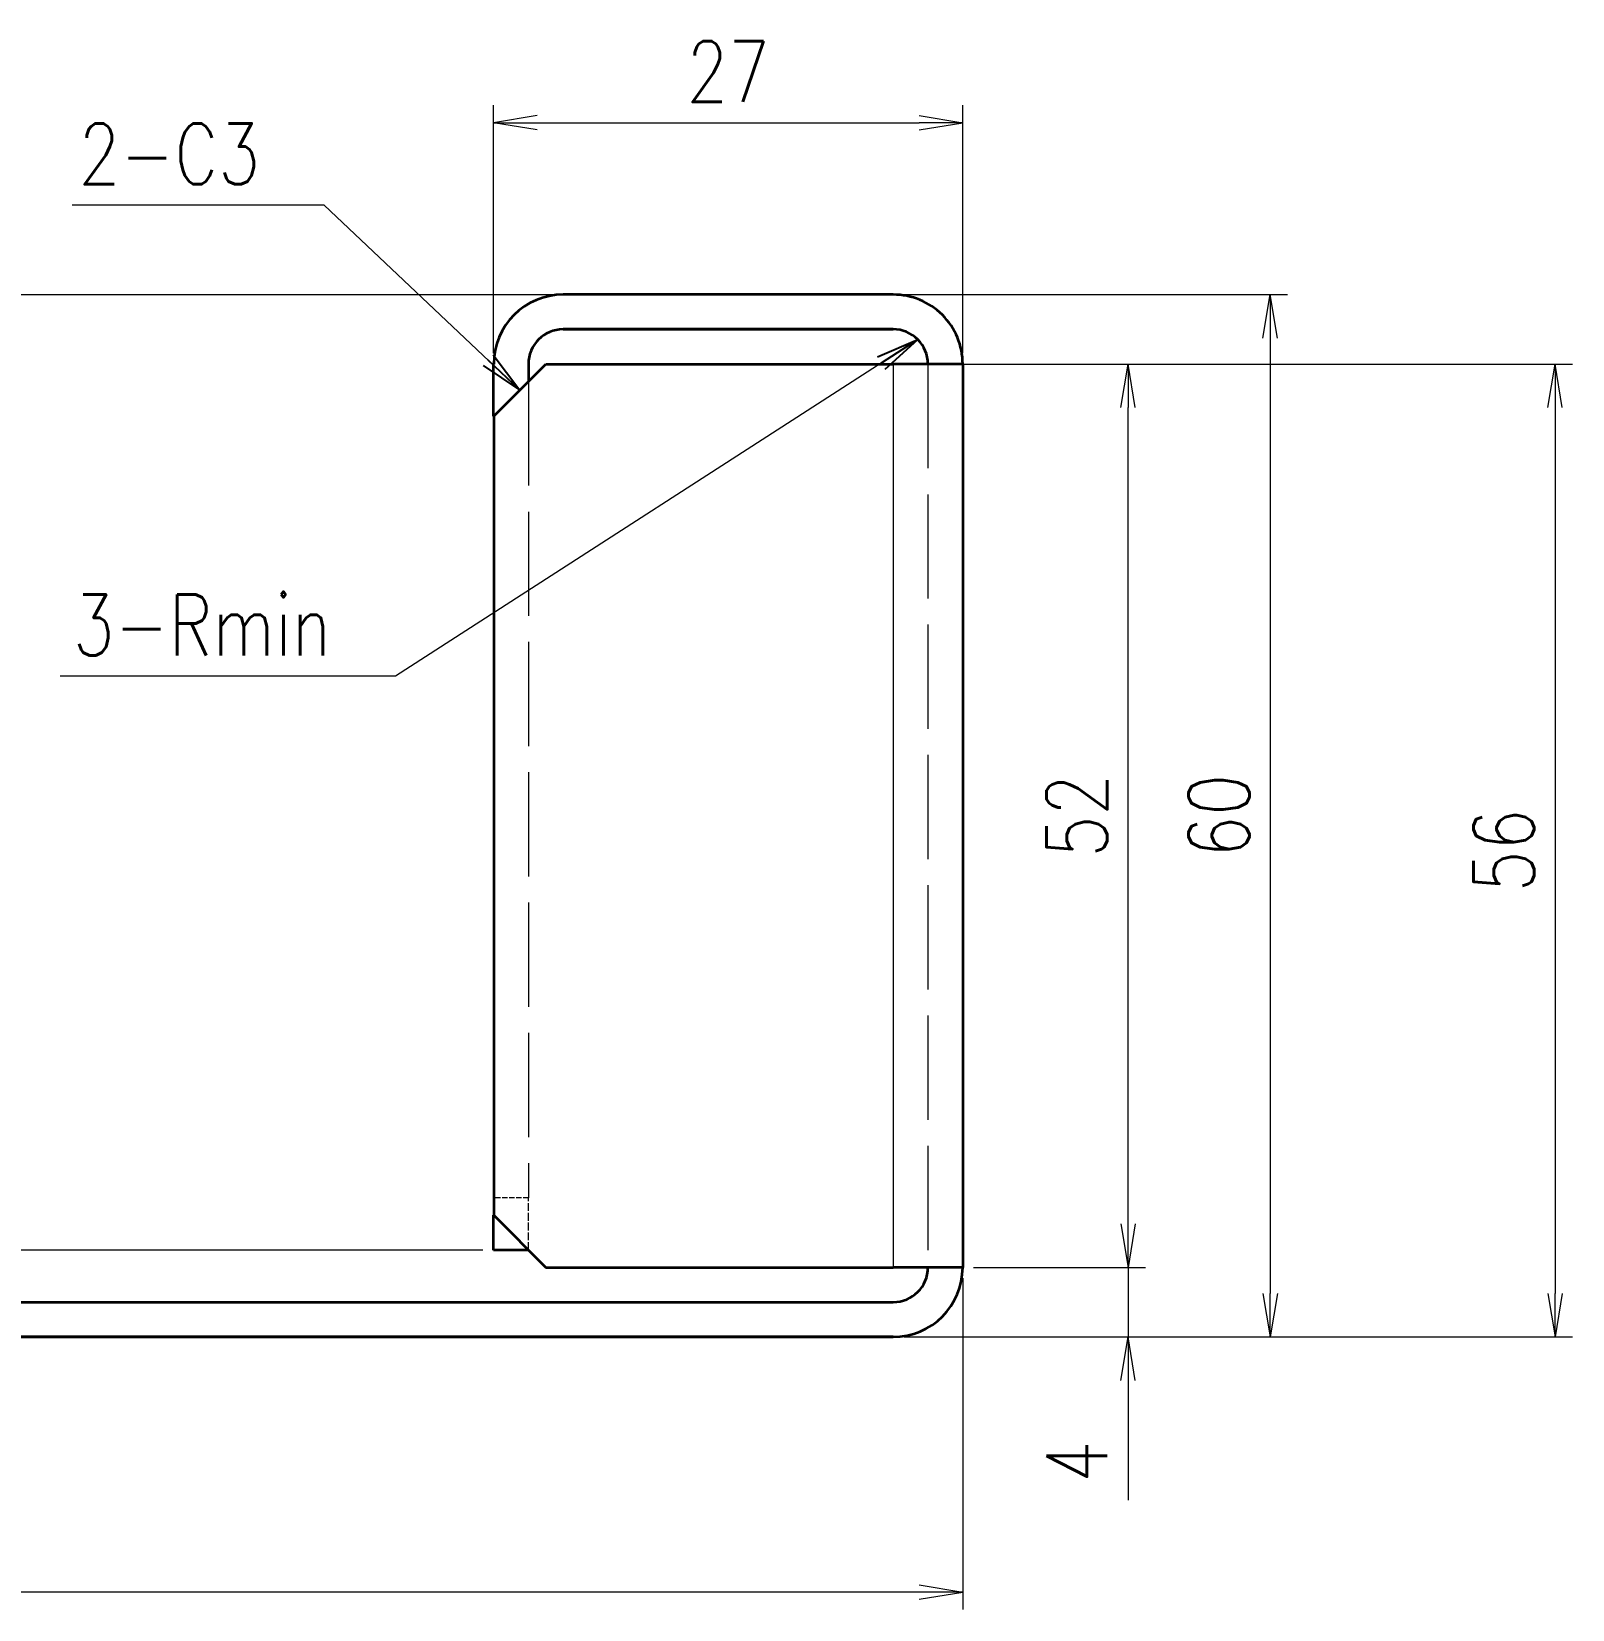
# Model space of a CAD drawing. Header units: millimetres. Extents: x 1333 to 359964, y -52803 to -5704.
# Drawn here: x 177823.9 to 177912.6, y -26334.3 to -26243.5 of the extents above; entities that cross this region are included whole.
import ezdxf

# ---------------------------------------------------------------- set-up
doc = ezdxf.new("R2010")
doc.units = ezdxf.units.MM
doc.header["$LTSCALE"] = 0.5
doc.linetypes.add('AM_ISO02W050x2', pattern=[3.75, 3, -0.75])
doc.linetypes.add('DASHED', pattern=[15, 12, -3])
for name, color, linetype, lineweight in [('标注线', 3, 'Continuous', 18), ('粗实线', 7, 'Continuous', 35), ('虚线', 1, 'AM_ISO02W050x2', 18)]:
    doc.layers.add(name, color=color, linetype=linetype, lineweight=lineweight)
doc.styles.add('DIM', font='romans.shx', dxfattribs={"width": 0.8, "bigfont": 'bigfont.shx'})
doc.dimstyles.new('DEH 1-1', dxfattribs={"dimtxt": 3.5, "dimasz": 2.5, "dimexe": 1, "dimexo": 0.625, "dimgap": 1.2, "dimtad": 1, "dimtoh": 1, "dimdsep": 46, "dimtxsty": 'DIM', "dimblk": 'OPEN', "dimcen": 0, "dimclrd": 8, "dimclre": 8, "dimclrt": 2, "dimazin": 2, "dimtfac": 0.5, "dimtmove": 0, "dimatfit": 3, "dimldrblk": 'OPEN', "dimfxl": 0, "dimtolj": 2, "dimlwd": 18, "dimlwe": 18, "dimarcsym": 0})
doc.dimstyles.new('DEH 1-1$0', dxfattribs={"dimtxt": 3.5, "dimasz": 2.5, "dimexe": 1, "dimexo": 0.625, "dimgap": 1.2, "dimtad": 1, "dimzin": 9, "dimdsep": 46, "dimtxsty": 'DIM', "dimblk": 'OPEN', "dimcen": 0, "dimclrd": 8, "dimclre": 8, "dimclrt": 2, "dimazin": 2, "dimtfac": 0.5, "dimtmove": 0, "dimatfit": 3, "dimldrblk": 'OPEN', "dimfxl": 0, "dimtolj": 2, "dimlwd": 18, "dimlwe": 18, "dimarcsym": 0})

# ---------------------------------------------------------------- blocks, each defined once
blk = doc.blocks.new('_Open')
at = {"color": 0, "linetype": 'ByBlock', "lineweight": -2}
for p, q in [((-1, 0.167), (0, 0)), ((-1, -0.167), (0, 0)), ((0, 0), (-1, 0))]:
    blk.add_line(p, q, dxfattribs=at)
blk = doc.blocks.new('*D302')
at = {"layer": 'Defpoints', "color": 0, "transparency": 16777216}
for p in [(177877.546, -26314.607), (177702.548, -26318.604), (177702.548, -26333.297)]:
    blk.add_point(p, dxfattribs=at)
at = {"layer": '标注线', "color": 8, "lineweight": 18, "transparency": 16777216}
for p, q in [((177877.546, -26315.232), (177877.546, -26334.297)), ((177702.548, -26319.229), (177702.548, -26334.297)), ((177875.046, -26333.297), (177705.048, -26333.297))]:
    blk.add_line(p, q, dxfattribs=at)
at = {"layer": '标注线', "color": 8, "lineweight": 18, "transparency": 16777216, "xscale": 2.5, "yscale": 2.5, "zscale": 2.5, "rotation": 180}
blk.add_blockref('_Open', (177702.548, -26333.297), dxfattribs=at)
at = {"layer": '标注线', "color": 8, "lineweight": 18, "transparency": 16777216, "xscale": 2.5, "yscale": 2.5, "zscale": 2.5}
blk.add_blockref('_Open', (177877.546, -26333.297), dxfattribs=at)
at = {"layer": '标注线', "color": 2, "transparency": 16777216, "insert": (177790.047, -26330.347), "char_height": 3.5, "attachment_point": 5, "style": 'DIM'}
blk.add_mtext('\\A2;175', dxfattribs=at)
blk = doc.blocks.new('*D303')
at = {"layer": 'Defpoints', "color": 0, "transparency": 16777216}
for p in [(177873.545, -26258.609), (177873.545, -26318.609), (177895.247, -26318.609)]:
    blk.add_point(p, dxfattribs=at)
at = {"layer": '标注线', "color": 8, "lineweight": 18, "transparency": 16777216}
for p, q in [((177874.17, -26258.609), (177896.247, -26258.609)), ((177895.247, -26261.109), (177895.247, -26316.109)), ((177874.17, -26318.609), (177896.247, -26318.609))]:
    blk.add_line(p, q, dxfattribs=at)
at = {"layer": '标注线', "color": 8, "lineweight": 18, "transparency": 16777216, "xscale": 2.5, "yscale": 2.5, "zscale": 2.5}
for p, rotation in [((177895.247, -26258.609), 90), ((177895.247, -26318.609), 270)]:
    blk.add_blockref('_Open', p, dxfattribs=dict(at, rotation=rotation))
at = {"layer": '标注线', "color": 2, "transparency": 16777216, "insert": (177892.297, -26288.609), "char_height": 3.5, "attachment_point": 5, "rotation": 90, "style": 'DIM'}
blk.add_mtext('\\A2;60', dxfattribs=at)
blk = doc.blocks.new('*D304')
at = {"layer": 'Defpoints', "color": 0, "transparency": 16777216}
for p in [(177877.546, -26248.712), (177850.546, -26262.607), (177877.546, -26262.607)]:
    blk.add_point(p, dxfattribs=at)
at = {"layer": '标注线', "color": 8, "lineweight": 18, "transparency": 16777216}
for p, q in [((177850.546, -26261.982), (177850.546, -26247.712)), ((177877.546, -26261.982), (177877.546, -26247.712)), ((177853.046, -26248.712), (177875.046, -26248.712))]:
    blk.add_line(p, q, dxfattribs=at)
at = {"layer": '标注线', "color": 8, "lineweight": 18, "transparency": 16777216, "xscale": 2.5, "yscale": 2.5, "zscale": 2.5, "rotation": 180}
blk.add_blockref('_Open', (177850.546, -26248.712), dxfattribs=at)
at = {"layer": '标注线', "color": 8, "lineweight": 18, "transparency": 16777216, "xscale": 2.5, "yscale": 2.5, "zscale": 2.5}
blk.add_blockref('_Open', (177877.546, -26248.712), dxfattribs=at)
at = {"layer": '标注线', "color": 2, "transparency": 16777216, "insert": (177864.046, -26245.762), "char_height": 3.5, "attachment_point": 5, "style": 'DIM'}
blk.add_mtext('\\A2;27', dxfattribs=at)
blk = doc.blocks.new('*D305')
at = {"layer": 'Defpoints', "color": 0, "transparency": 16777216}
for p in [(177820.541, -26258.619), (177854.859, -26258.619), (177850.545, -26313.609)]:
    blk.add_point(p, dxfattribs=at)
at = {"layer": '标注线', "color": 8, "lineweight": 18, "transparency": 16777216}
for p, q in [((177854.234, -26258.619), (177819.541, -26258.619)), ((177820.541, -26311.109), (177820.541, -26261.119)), ((177849.92, -26313.609), (177819.541, -26313.609))]:
    blk.add_line(p, q, dxfattribs=at)
at = {"layer": '标注线', "color": 8, "lineweight": 18, "transparency": 16777216, "xscale": 2.5, "yscale": 2.5, "zscale": 2.5}
for p, rotation in [((177820.541, -26258.619), 90), ((177820.541, -26313.609), 270)]:
    blk.add_blockref('_Open', p, dxfattribs=dict(at, rotation=rotation))
at = {"layer": '标注线', "color": 2, "transparency": 16777216, "insert": (177817.591, -26286.114), "char_height": 3.5, "attachment_point": 5, "rotation": 90, "style": 'DIM'}
blk.add_mtext('\\A2;55', dxfattribs=at)
blk = doc.blocks.new('*D306')
at = {"layer": 'Defpoints', "color": 0, "transparency": 16777216}
for p in [(177877.546, -26314.607), (177873.545, -26318.609), (177887.065, -26318.609)]:
    blk.add_point(p, dxfattribs=at)
at = {"layer": '标注线', "color": 8, "lineweight": 18, "transparency": 16777216}
for p, q in [((177887.065, -26312.107), (177887.065, -26309.607)), ((177878.171, -26314.607), (177888.065, -26314.607)), ((177887.065, -26314.607), (177887.065, -26318.609)), ((177874.17, -26318.609), (177888.065, -26318.609)), ((177887.065, -26321.109), (177887.065, -26328.009))]:
    blk.add_line(p, q, dxfattribs=at)
at = {"layer": '标注线', "color": 8, "lineweight": 18, "transparency": 16777216, "xscale": 2.5, "yscale": 2.5, "zscale": 2.5}
for p, rotation in [((177887.065, -26314.607), 270), ((177887.065, -26318.609), 90)]:
    blk.add_blockref('_Open', p, dxfattribs=dict(at, rotation=rotation))
at = {"layer": '标注线', "color": 2, "transparency": 16777216, "insert": (177884.115, -26325.809), "char_height": 3.5, "attachment_point": 5, "rotation": 90, "style": 'DIM'}
blk.add_mtext('\\A2;4', dxfattribs=at)
blk = doc.blocks.new('*D307')
at = {"layer": 'Defpoints', "color": 0, "transparency": 16777216}
for p in [(177877.506, -26262.607), (177887.065, -26262.607), (177877.546, -26314.607)]:
    blk.add_point(p, dxfattribs=at)
at = {"layer": '标注线', "color": 8, "lineweight": 18, "transparency": 16777216}
for p, q in [((177878.131, -26262.607), (177888.065, -26262.607)), ((177887.065, -26312.107), (177887.065, -26265.107)), ((177878.171, -26314.607), (177888.065, -26314.607))]:
    blk.add_line(p, q, dxfattribs=at)
at = {"layer": '标注线', "color": 8, "lineweight": 18, "transparency": 16777216, "xscale": 2.5, "yscale": 2.5, "zscale": 2.5}
for p, rotation in [((177887.065, -26262.607), 90), ((177887.065, -26314.607), 270)]:
    blk.add_blockref('_Open', p, dxfattribs=dict(at, rotation=rotation))
at = {"layer": '标注线', "color": 2, "transparency": 16777216, "insert": (177884.115, -26288.607), "char_height": 3.5, "attachment_point": 5, "rotation": 90, "style": 'DIM'}
blk.add_mtext('\\A2;52', dxfattribs=at)
blk = doc.blocks.new('*D497')
at = {"layer": 'Defpoints', "color": 0, "transparency": 16777216}
for p in [(177873.547, -26262.606), (177873.547, -26318.607), (177911.646, -26318.607)]:
    blk.add_point(p, dxfattribs=at)
at = {"layer": '标注线', "color": 8, "lineweight": 18, "transparency": 16777216}
for p, q in [((177874.172, -26262.606), (177912.646, -26262.606)), ((177911.646, -26265.106), (177911.646, -26316.107)), ((177874.172, -26318.607), (177912.646, -26318.607))]:
    blk.add_line(p, q, dxfattribs=at)
at = {"layer": '标注线', "color": 8, "lineweight": 18, "transparency": 16777216, "xscale": 2.5, "yscale": 2.5, "zscale": 2.5}
for p, rotation in [((177911.646, -26262.606), 90), ((177911.646, -26318.607), 270)]:
    blk.add_blockref('_Open', p, dxfattribs=dict(at, rotation=rotation))
at = {"layer": '标注线', "color": 2, "transparency": 16777216, "insert": (177908.696, -26290.606), "char_height": 3.5, "attachment_point": 5, "rotation": 90, "style": 'DIM'}
blk.add_mtext('\\A2;56', dxfattribs=at)

msp = doc.modelspace()

# ---------------------------------------------------------------- linework, layer by layer
at = {"color": 7, "lineweight": 13}
msp.add_line((177873.547, -26262.606), (177873.547, -26314.606), dxfattribs=at)
at = {"layer": '粗实线', "lineweight": 35, "ltscale": 0.475}
for p, q in [((177873.546, -26258.607), (177854.546, -26258.607)), ((177873.545, -26260.609), (177854.545, -26260.609)), ((177873.546, -26260.607), (177854.546, -26260.607))]:
    msp.add_line(p, q, dxfattribs=at)
at = {"layer": '粗实线', "lineweight": 35, "ltscale": 8.01072e-05}
for p, q in [((177873.546, -26260.607), (177873.545, -26260.609)), ((177873.546, -26318.607), (177873.545, -26318.609))]:
    msp.add_line(p, q, dxfattribs=at)
at = {"layer": '粗实线', "lineweight": 35, "ltscale": 0.074989}
msp.add_line((177850.546, -26265.606), (177850.546, -26262.607), dxfattribs=at)
at = {"layer": '粗实线', "lineweight": 35, "ltscale": 0.106066}
for p, q in [((177850.547, -26265.606), (177853.547, -26262.606)), ((177850.547, -26311.606), (177853.547, -26314.606)), ((177850.547, -26311.606), (177853.547, -26314.606))]:
    msp.add_line(p, q, dxfattribs=at)
at = {"layer": '粗实线', "lineweight": 35, "ltscale": 0.024995}
msp.add_line((177852.546, -26262.607), (177852.546, -26263.606), dxfattribs=at)
at = {"layer": '粗实线', "lineweight": 35, "ltscale": 0.5}
for p, q in [((177853.547, -26262.606), (177873.547, -26262.606)), ((177853.547, -26314.606), (177873.547, -26314.606)), ((177853.547, -26314.606), (177873.547, -26314.606))]:
    msp.add_line(p, q, dxfattribs=at)
at = {"layer": '粗实线', "lineweight": 35}
for p, q in [((177877.546, -26262.607), (177877.546, -26314.607)), ((177850.547, -26265.606), (177850.547, -26311.606)), ((177762.546, -26316.607), (177873.546, -26316.607)), ((177873.545, -26318.609), (177722.545, -26318.609)), ((177762.546, -26318.607), (177873.546, -26318.607))]:
    msp.add_line(p, q, dxfattribs=at)
at = {"layer": '粗实线', "lineweight": 35, "ltscale": 0.050014}
msp.add_line((177850.546, -26313.607), (177850.546, -26311.606), dxfattribs=at)
at = {"layer": '粗实线', "lineweight": 35, "ltscale": 6.08815e-05}
for p, q in [((177850.546, -26313.607), (177850.545, -26313.609)), ((177852.546, -26313.607), (177852.545, -26313.609))]:
    msp.add_line(p, q, dxfattribs=at)
at = {"layer": '粗实线', "lineweight": 35, "ltscale": 0.05}
for p, q in [((177852.545, -26313.609), (177850.545, -26313.609)), ((177852.546, -26313.607), (177850.546, -26313.607)), ((177877.546, -26314.607), (177875.546, -26314.607))]:
    msp.add_line(p, q, dxfattribs=at)
at = {"layer": '粗实线', "lineweight": 35}
for centre, major_axis, ratio, start_param, end_param in [((177854.546, -26262.607), (3.531, -1.878), 1, 2.059654, 3.63045), ((177873.546, -26262.607), (3.531, -1.878), 1, 0.488857, 2.059654), ((177854.546, -26262.607), (1.766, -0.939), 1, 2.059654, 3.63045), ((177873.546, -26262.607), (1.766, -0.939), 1, 0.488857, 2.059654), ((177873.546, -26262.607), (4, 0), 0.000113, 6.283125, 7.853921), ((177873.546, -26314.607), (2, 0), 0.000113, 6.283125, 7.853921), ((177873.546, -26314.607), (1.766, -0.939), 1, 5.201246, 6.772042), ((177873.546, -26314.607), (3.531, -1.878), 1, 5.201246, 6.772042), ((177873.546, -26314.607), (4, 0), 0.000113, 6.283125, 7.853921)]:
    msp.add_ellipse(centre, major_axis=major_axis, ratio=ratio, start_param=start_param, end_param=end_param, dxfattribs=at)
at = {"layer": '虚线', "linetype": 'DASHED', "lineweight": 13, "ltscale": 0.475}
msp.add_line((177854.545, -26258.609), (177873.545, -26258.609), dxfattribs=at)
at = {"layer": '虚线', "linetype": 'DASHED', "lineweight": 13, "ltscale": 8.01072e-05}
for p, q in [((177873.546, -26258.607), (177873.545, -26258.609)), ((177873.546, -26316.607), (177873.545, -26316.609))]:
    msp.add_line(p, q, dxfattribs=at)
at = {"layer": '虚线', "linetype": 'DASHED', "lineweight": 13, "ltscale": 0.5}
msp.add_line((177853.547, -26262.606), (177873.547, -26262.606), dxfattribs=at)
at = {"layer": '虚线', "linetype": 'DASHED', "lineweight": 13}
for p, q in [((177873.547, -26262.606), (177873.547, -26314.606)), ((177875.546, -26262.607), (177875.546, -26314.607)), ((177852.546, -26263.606), (177852.546, -26310.607)), ((177722.545, -26316.609), (177873.545, -26316.609))]:
    msp.add_line(p, q, dxfattribs=at)
at = {"layer": '虚线', "linetype": 'DASHED', "lineweight": 13, "ltscale": 0.05}
for p, q in [((177875.546, -26262.607), (177877.546, -26262.607)), ((177852.545, -26310.609), (177850.545, -26310.609)), ((177852.546, -26310.607), (177850.546, -26310.607))]:
    msp.add_line(p, q, dxfattribs=at)
at = {"layer": '虚线', "linetype": 'DASHED', "lineweight": 13, "ltscale": 0.075008}
msp.add_line((177852.546, -26313.607), (177852.546, -26310.607), dxfattribs=at)
at = {"layer": '虚线', "linetype": 'DASHED', "lineweight": 13}
msp.add_ellipse((177873.546, -26262.607), major_axis=(2, 0), ratio=0.000113, start_param=6.283125, end_param=7.853921, dxfattribs=at)

# ---------------------------------------------------------------- texts
at = {"layer": '标注线', "color": 2, "char_height": 3.5, "attachment_point": 9, "style": 'DIM'}
for s, insert in [('\\A2;2-C3', (177837.091, -26252.255)), ('3-Rmin', (177841.199, -26279.375))]:
    msp.add_mtext(s, dxfattribs=dict(at, insert=insert))

# ---------------------------------------------------------------- dimensions: what is measured, and where the dimension line sits
at = {"layer": '标注线'}
for base, p1, p2, picture, middle in [((177877.546, -26248.712), (177850.546, -26262.607), (177877.546, -26262.607), '*D304', (177864.046, -26245.762)), ((177702.548, -26333.297), (177877.546, -26314.607), (177702.548, -26318.604), '*D302', (177790.047, -26330.347))]:
    dim = msp.add_linear_dim(base=base, p1=p1, p2=p2, dimstyle='DEH 1-1$0', dxfattribs=at)
    dim.commit()
    dim.dimension.update_dxf_attribs({"geometry": picture, "text_midpoint": middle})
for base, p1, p2, override, picture, middle in [((177820.541, -26258.619), (177850.545, -26313.609), (177854.859, -26258.619), {"dimdec": 1}, '*D305', (177817.591, -26286.114)), ((177911.646, -26318.607), (177873.547, -26262.606), (177873.547, -26318.607), {"dimarcsym": 1}, '*D497', (177908.696, -26290.606))]:
    dim = msp.add_linear_dim(base=base, p1=p1, p2=p2, angle=90, dimstyle='DEH 1-1$0', override=override, dxfattribs=at)
    dim.commit()
    dim.dimension.update_dxf_attribs({"geometry": picture, "text_midpoint": middle})
for base, p1, p2, picture, middle in [((177895.247, -26318.609), (177873.545, -26258.609), (177873.545, -26318.609), '*D303', (177892.297, -26288.609)), ((177887.065, -26262.607), (177877.546, -26314.607), (177877.506, -26262.607), '*D307', (177884.115, -26288.607)), ((177887.065, -26318.609), (177877.546, -26314.607), (177873.545, -26318.609), '*D306', (177884.115, -26325.809))]:
    dim = msp.add_linear_dim(base=base, p1=p1, p2=p2, angle=90, dimstyle='DEH 1-1$0', dxfattribs=at)
    dim.commit()
    dim.dimension.update_dxf_attribs({"geometry": picture, "text_midpoint": middle})

# ---------------------------------------------------------------- leaders
at = {"layer": '标注线', "annotation_type": 0, "has_hookline": 1, "hookline_direction": 1}
for points, text_width in [([(177852.047, -26264.106), (177840.791, -26253.455), (177838.291, -26253.455)], 10.8), ([(177874.961, -26261.192), (177844.899, -26280.575), (177842.399, -26280.575)], 15.6)]:
    msp.add_leader(points, dimstyle='DEH 1-1', override={"dimgap": 1.2, "dimtad": 1}, dxfattribs=dict(at, text_width=text_width))

doc.saveas('drawing.dxf')
